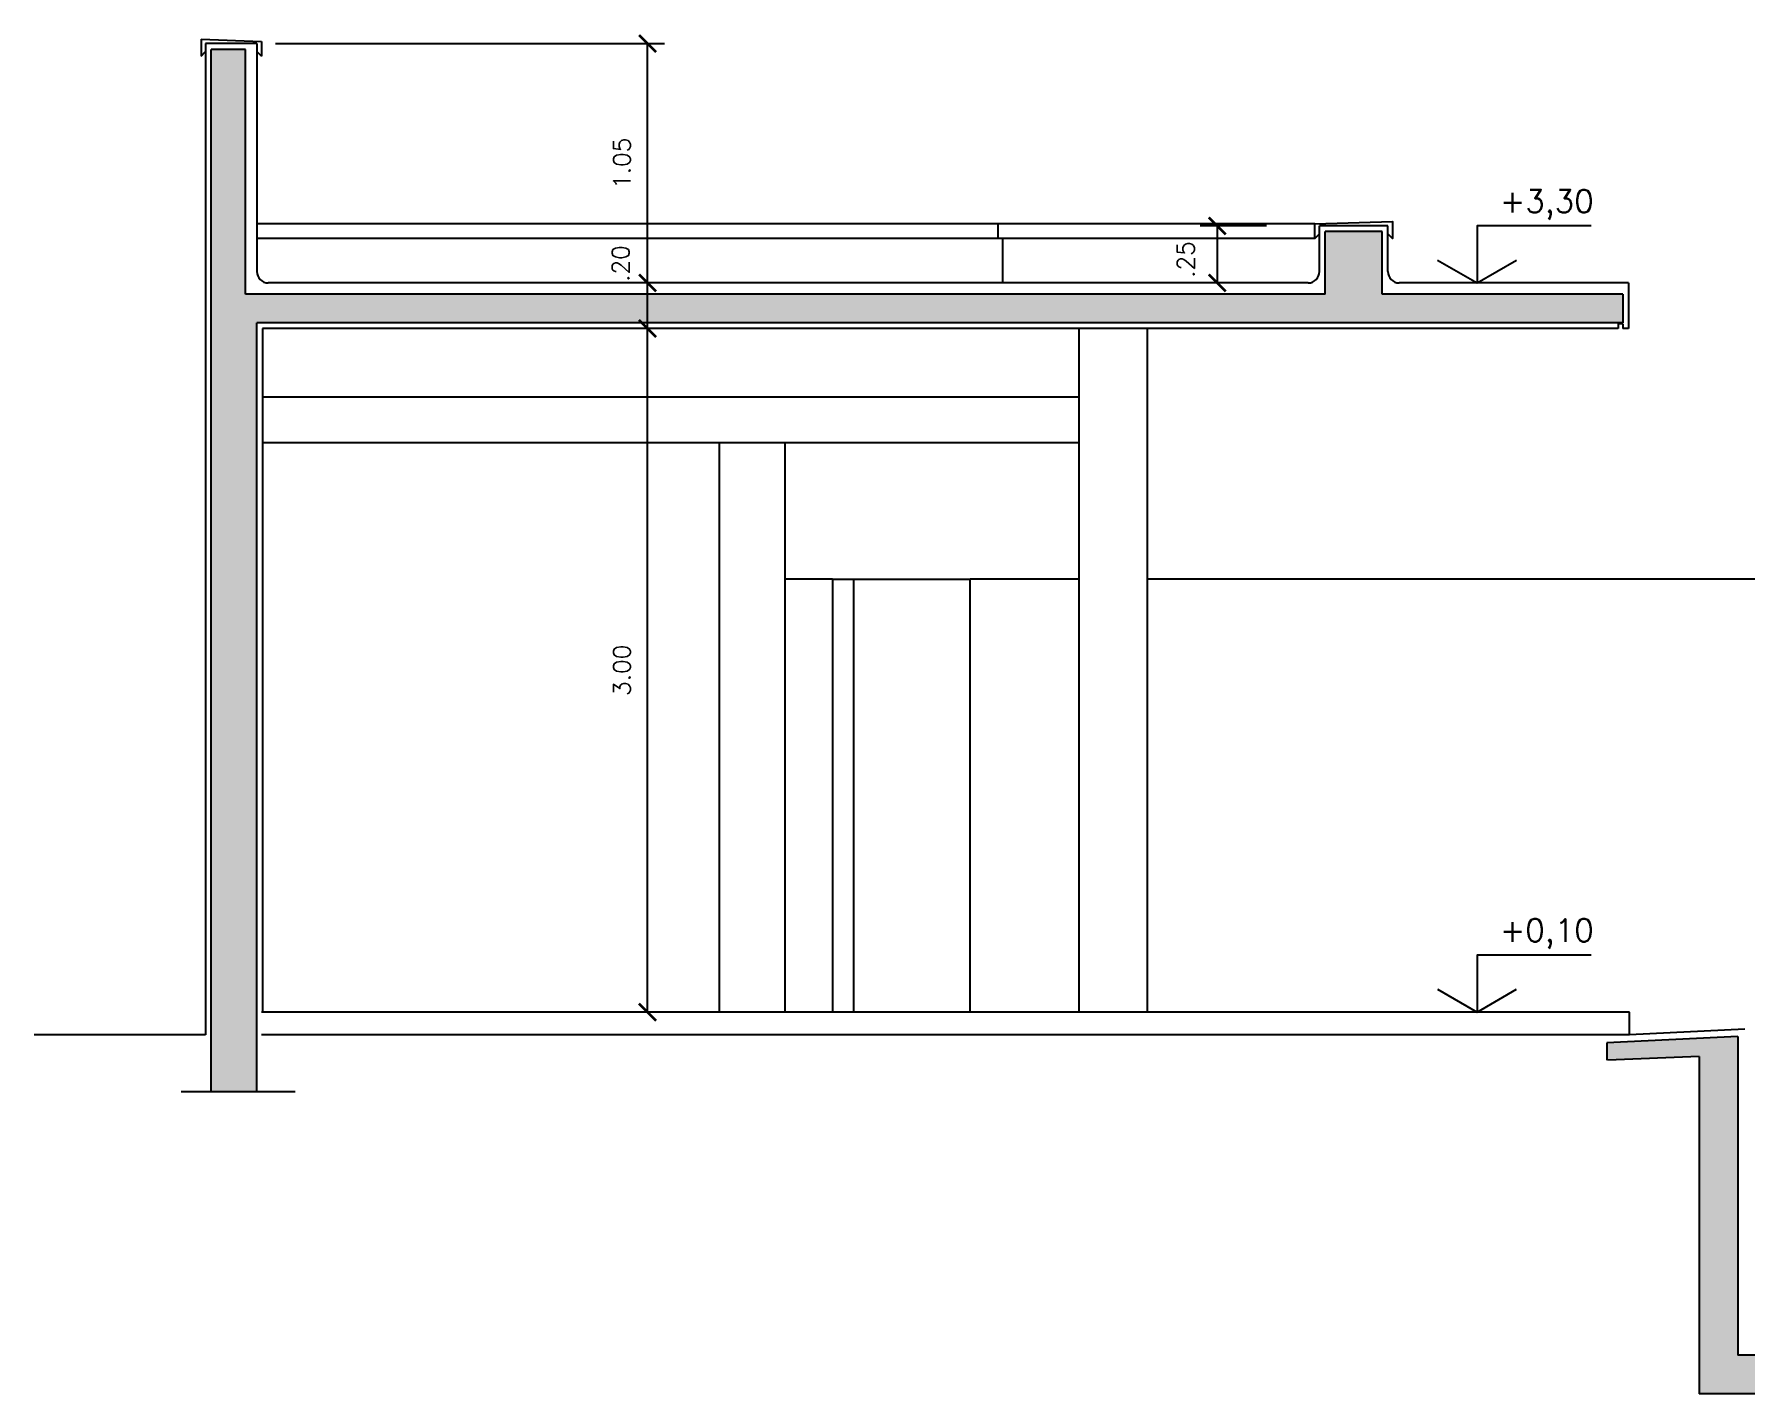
# Model space of a CAD drawing. Header units: millimetres. Extents: x 248.2 to 342.1, y 146.5 to 158.
# Drawn here: x 304.73 to 312.23, y 146.5 to 152.46 of the extents above; entities that cross this region are included whole.
import ezdxf

# ---------------------------------------------------------------- set-up
doc = ezdxf.new("R2010")
doc.units = ezdxf.units.MM
for name, color, linetype in [('ALV', 5, 'Continuous'), ('CAIX', 2, 'Continuous'), ('COTAS', 1, 'Continuous'), ('LVISTA01', 8, 'Continuous'), ('LVISTA02', 1, 'Continuous'), ('LVISTA025', 3, 'Continuous'), ('NOTAS', 2, 'Continuous'), ('REVEST', 2, 'Continuous'), ('SOLID', 8, 'Continuous')]:
    doc.layers.add(name, color=color, linetype=linetype)
doc.styles.add('60-50', font='romans.shx', dxfattribs={"height": 0.075})
doc.styles.add('80-50', font='romans.shx', dxfattribs={"height": 0.1})
doc.dimstyles.new('50', dxfattribs={"dimtxt": 0.1, "dimasz": 2.5, "dimexe": 1.25, "dimexo": 0.625, "dimgap": 0.075, "dimtad": 1, "dimzin": 0, "dimdsep": 46, "dimtxsty": '60-50', "dimcen": 2.5, "dimclrt": 3, "dimadec": 0, "dimazin": 0, "dimtfac": 1, "dimtmove": 0, "dimatfit": 3, "dimfxl": 1, "dimarcsym": 0})

# ---------------------------------------------------------------- blocks, each defined once
blk = doc.blocks.new('_ARCHTICK')
at = {"color": 0, "linetype": 'ByBlock', "const_width": 0.15}
blk.add_lwpolyline([(-0.5, -0.5), (0.5, 0.5)], dxfattribs=at)
blk = doc.blocks.new('*D34')
at = {"color": 0, "linetype": 'ByBlock'}
blk.add_line((250.9186, 148.1733), (250.9186, 151.1733), dxfattribs=at)
at = {"layer": 'DEFPOINTS', "color": 0, "linetype": 'ByBlock'}
for p in [(250.9186, 151.1733), (250.9186, 151.1733), (250.9186, 148.1733)]:
    blk.add_point(p, dxfattribs=at)
at = {"color": 0, "linetype": 'ByBlock', "xscale": 0.075, "yscale": 0.075, "zscale": 0.075}
for p, rotation in [((250.9186, 151.1733), 90), ((250.9186, 148.1733), 270)]:
    blk.add_blockref('_ARCHTICK', p, dxfattribs=dict(at, rotation=rotation))
at = {"color": 3, "linetype": 'ByBlock', "insert": (250.8061, 149.6733), "char_height": 0.075, "attachment_point": 5, "rotation": 90, "style": '60-50'}
blk.add_mtext('3.00', dxfattribs=at)
blk = doc.blocks.new('*D35')
at = {"color": 0, "linetype": 'ByBlock'}
blk.add_line((250.9186, 151.1733), (250.9186, 151.3733), dxfattribs=at)
at = {"layer": 'DEFPOINTS', "color": 0, "linetype": 'ByBlock'}
for p in [(250.9186, 151.3733), (250.9186, 151.3733), (250.9186, 151.1733)]:
    blk.add_point(p, dxfattribs=at)
at = {"color": 0, "linetype": 'ByBlock', "xscale": 0.075, "yscale": 0.075, "zscale": 0.075}
for p, rotation in [((250.9186, 151.3733), 90), ((250.9186, 151.1733), 270)]:
    blk.add_blockref('_ARCHTICK', p, dxfattribs=dict(at, rotation=rotation))
at = {"color": 3, "linetype": 'ByBlock', "insert": (250.8007, 151.4582), "char_height": 0.075, "attachment_point": 5, "rotation": 90, "style": '60-50'}
blk.add_mtext('.20', dxfattribs=at)
blk = doc.blocks.new('*D36')
at = {"color": 0, "linetype": 'ByBlock'}
for p, q in [((249.2869, 152.4233), (250.9936, 152.4233)), ((250.9186, 151.3733), (250.9186, 152.4233))]:
    blk.add_line(p, q, dxfattribs=at)
at = {"layer": 'DEFPOINTS', "color": 0, "linetype": 'ByBlock'}
for p in [(249.2119, 152.4233), (250.9186, 152.4233), (250.9186, 151.3733)]:
    blk.add_point(p, dxfattribs=at)
at = {"color": 0, "linetype": 'ByBlock', "xscale": 0.075, "yscale": 0.075, "zscale": 0.075}
for p, rotation in [((250.9186, 152.4233), 90), ((250.9186, 151.3733), 270)]:
    blk.add_blockref('_ARCHTICK', p, dxfattribs=dict(at, rotation=rotation))
at = {"color": 3, "linetype": 'ByBlock', "insert": (250.8061, 151.8983), "char_height": 0.075, "attachment_point": 5, "rotation": 90, "style": '60-50'}
blk.add_mtext('1.05', dxfattribs=at)
blk = doc.blocks.new('*D37')
at = {"color": 0, "linetype": 'ByBlock'}
for p, q in [((253.6335, 151.6233), (253.3423, 151.6233)), ((253.4173, 151.6233), (253.4173, 151.3733)), ((253.5835, 151.3733), (253.3423, 151.3733))]:
    blk.add_line(p, q, dxfattribs=at)
at = {"layer": 'DEFPOINTS', "color": 0, "linetype": 'ByBlock'}
for p in [(253.7085, 151.6233), (253.4173, 151.3733), (253.6585, 151.3733)]:
    blk.add_point(p, dxfattribs=at)
at = {"color": 0, "linetype": 'ByBlock', "xscale": 0.075, "yscale": 0.075, "zscale": 0.075}
for p, rotation in [((253.4173, 151.6233), 90), ((253.4173, 151.3733), 270)]:
    blk.add_blockref('_ARCHTICK', p, dxfattribs=dict(at, rotation=rotation))
at = {"color": 3, "linetype": 'ByBlock', "insert": (253.2796, 151.4758), "char_height": 0.075, "attachment_point": 5, "rotation": 90, "style": '60-50'}
blk.add_mtext('.25', dxfattribs=at)

msp = doc.modelspace()

# ---------------------------------------------------------------- hatches: boundary and pattern name
at = {"layer": 'SOLID'}
h = msp.add_hatch(color=256, dxfattribs=at)
h.paths.add_polyline_path([(305.7051, 151.1983), (311.6962, 151.1983), (311.6962, 151.3233), (310.6408, 151.3233), (310.6408, 151.5983), (310.3908, 151.5983), (310.3908, 151.3233), (305.6551, 151.3233), (305.6551, 152.3983), (305.5051, 152.3983), (305.5051, 147.8233), (305.7051, 147.8233)])
h.paths.add_polyline_path([(312.2015, 148.0668), (311.626, 148.038), (311.626, 147.9626), (312.0315, 147.9778), (312.0315, 146.4983), (314.4315, 146.4983), (314.4315, 147.9917), (315.7857, 147.9711), (315.7857, 148.0429), (314.2615, 148.0678), (314.2615, 146.6683), (312.2015, 146.6683)])

# ---------------------------------------------------------------- linework, layer by layer
at = {"layer": 'ALV'}
for p, q in [((305.5051, 147.8233), (305.5051, 152.3983)), ((305.6551, 152.3983), (305.5051, 152.3983)), ((305.6551, 151.3233), (305.6551, 152.3983)), ((310.3908, 151.3233), (310.3908, 151.5983)), ((310.6408, 151.5983), (310.3908, 151.5983)), ((310.6408, 151.3233), (310.6408, 151.5983)), ((310.3908, 151.3233), (305.6551, 151.3233)), ((311.6962, 151.3233), (310.6408, 151.3233)), ((311.6962, 151.3233), (311.6962, 151.1983)), ((305.7051, 147.8233), (305.7051, 151.1983)), ((311.6962, 151.1983), (305.7051, 151.1983)), ((312.2015, 148.0668), (311.626, 148.038)), ((312.2015, 148.0668), (312.2015, 146.6683)), ((311.626, 148.038), (311.626, 147.9628)), ((312.0315, 147.9778), (311.6313, 147.9628)), ((312.0315, 147.9778), (312.0315, 146.4983)), ((314.2615, 146.6683), (312.2015, 146.6683)), ((314.4315, 146.4983), (312.0315, 146.4983))]:
    msp.add_line(p, q, dxfattribs=at)
at = {"layer": 'CAIX'}
for p, q in [((305.4601, 152.4433), (305.4601, 152.3683)), ((305.4601, 152.4433), (305.7251, 152.4333)), ((305.7251, 152.4333), (305.7251, 152.3683)), ((305.4601, 152.3683), (305.4801, 152.3883)), ((305.7051, 152.3883), (305.7251, 152.3683))]:
    msp.add_line(p, q, dxfattribs=at)
msp.add_lwpolyline([(310.3658, 151.5883), (310.3458, 151.5683), (310.3458, 151.6333), (310.6858, 151.6433), (310.6858, 151.5683), (310.6658, 151.5883)], dxfattribs=at)
at = {"layer": 'LVISTA01'}
for p, q in [((308.0224, 148.1733), (308.0224, 150.6733)), ((308.2304, 150.0733), (308.0224, 150.0733)), ((308.2304, 150.0733), (308.2304, 148.1733)), ((308.2304, 150.0733), (308.8339, 150.0733)), ((308.3217, 150.0733), (308.3217, 148.1733)), ((308.8339, 148.1733), (308.8339, 150.0733)), ((309.3113, 150.0733), (308.8339, 150.0733)), ((315.7607, 150.0733), (309.6113, 150.0733))]:
    msp.add_line(p, q, dxfattribs=at)
at = {"layer": 'LVISTA02'}
for p, q in [((310.3458, 151.6333), (305.7051, 151.6333)), ((310.3458, 151.5683), (305.7051, 151.5683)), ((308.9566, 151.5683), (308.9566, 151.6333)), ((308.9766, 151.3733), (308.9766, 151.5683)), ((305.7301, 150.8733), (309.3113, 150.8733)), ((305.7301, 150.6733), (309.3113, 150.6733)), ((311.726, 148.0733), (305.7258, 148.0733))]:
    msp.add_line(p, q, dxfattribs=at)
at = {"layer": 'LVISTA025', "color": 2}
for p, q in [((309.3113, 148.1733), (309.3113, 151.1733)), ((309.6113, 148.1733), (309.6113, 151.1733)), ((307.7339, 148.1733), (307.7339, 150.6733))]:
    msp.add_line(p, q, dxfattribs=at)
at = {"layer": 'NOTAS'}
msp.add_line((305.8729, 147.8233), (305.3722, 147.8233), dxfattribs=at)
for points in [[(311.5572, 151.6233), (311.0572, 151.6233), (311.0572, 151.3733)], [(311.5572, 148.4233), (311.0572, 148.4233), (311.0572, 148.1733)]]:
    msp.add_lwpolyline(points, dxfattribs=at)
at = {"layer": 'NOTAS', "color": 3}
for points in [[(310.8839, 151.4733), (311.0572, 151.3733), (311.2304, 151.4733)], [(310.8839, 148.2733), (311.0572, 148.1733), (311.2304, 148.2733)]]:
    msp.add_lwpolyline(points, dxfattribs=at)
at = {"layer": 'REVEST'}
for p, q in [((305.4801, 152.4233), (305.4801, 148.0733)), ((305.7051, 152.4233), (305.4801, 152.4233)), ((305.7051, 152.4233), (305.7051, 151.4233)), ((310.3658, 151.4233), (310.3658, 151.6233)), ((310.6658, 151.6233), (310.3658, 151.6233)), ((310.6658, 151.4233), (310.6658, 151.6233)), ((310.3158, 151.3733), (305.7551, 151.3733)), ((311.7212, 151.3733), (310.7158, 151.3733)), ((311.7212, 151.3733), (311.7212, 151.1733)), ((311.6762, 151.1933), (311.6762, 151.1733)), ((311.6962, 151.1933), (311.6762, 151.1933)), ((311.6962, 151.1933), (311.6962, 151.1733)), ((305.7301, 151.1733), (305.7301, 148.1733)), ((311.6762, 151.1733), (305.7301, 151.1733)), ((311.7212, 151.1733), (311.6962, 151.1733)), ((311.726, 148.1733), (305.7258, 148.1733)), ((311.726, 148.073), (311.726, 148.1733)), ((305.4801, 148.0733), (304.7282, 148.0733)), ((312.2315, 148.0983), (311.726, 148.073))]:
    msp.add_line(p, q, dxfattribs=at)
for centre, start, end in [((305.7551, 151.4233), 180, 270), ((310.3158, 151.4233), 270, 0), ((310.7158, 151.4233), 180, 270)]:
    msp.add_arc(centre, 0.05, start, end, dxfattribs=at)

# ---------------------------------------------------------------- texts
at = {"layer": 'NOTAS', "color": 3, "style": '80-50'}
for s, p in [('+3,30', (311.1574, 151.6824)), ('+0,10', (311.1574, 148.4824))]:
    msp.add_text(s, height=0.1, dxfattribs=at).set_placement(p)

# ---------------------------------------------------------------- dimensions: what is measured, and where the dimension line sits
at = {"layer": 'COTAS'}
for base, p1, p2, override, picture, middle in [((307.4186, 152.4233), (307.4186, 151.3733), (305.7119, 152.4233), {"dimasz": 0.075, "dimexe": 0.075, "dimexo": 0.075, "dimzin": 4, "dimblk1": 'ARCHTICK', "dimblk2": 'ARCHTICK', "dimsah": 1, "dimse1": 1, "dimtmove": 2}, '*D36', (307.3061, 151.8983)), ((307.4186, 151.1733), (307.4186, 148.1733), (307.4186, 151.1733), {"dimasz": 0.075, "dimexe": 0.075, "dimexo": 0.075, "dimzin": 4, "dimblk1": 'ARCHTICK', "dimblk2": 'ARCHTICK', "dimsah": 1, "dimtmove": 2}, '*D34', (307.3061, 149.6733))]:
    dim = msp.add_linear_dim(base=base, p1=p1, p2=p2, angle=90, dimstyle='50', override=override, dxfattribs=at)
    dim.commit()
    dim.dimension.update_dxf_attribs({"geometry": picture, "text_midpoint": middle, "insert": (56.5, 0)})
for base, p1, p2, override, picture, middle in [((309.9173, 151.3733), (310.2085, 151.6233), (310.1585, 151.3733), {"dimasz": 0.075, "dimexe": 0.075, "dimexo": 0.075, "dimzin": 4, "dimblk1": 'ARCHTICK', "dimblk2": 'ARCHTICK', "dimsah": 1, "dimtmove": 2}, '*D37', (309.7796, 151.4758)), ((307.4186, 151.3733), (307.4186, 151.1733), (307.4186, 151.3733), {"dimasz": 0.075, "dimexe": 0.075, "dimexo": 0.075, "dimzin": 4, "dimblk1": 'ARCHTICK', "dimblk2": 'ARCHTICK', "dimsah": 1, "dimse1": 1, "dimtmove": 2}, '*D35', (307.3007, 151.4582))]:
    dim = msp.add_linear_dim(base=base, p1=p1, p2=p2, angle=90, dimstyle='50', override=override, dxfattribs=at)
    dim.commit()
    dim.dimension.update_dxf_attribs({"geometry": picture, "text_midpoint": middle, "dimtype": 160, "insert": (56.5, 0)})

doc.saveas('drawing.dxf')
